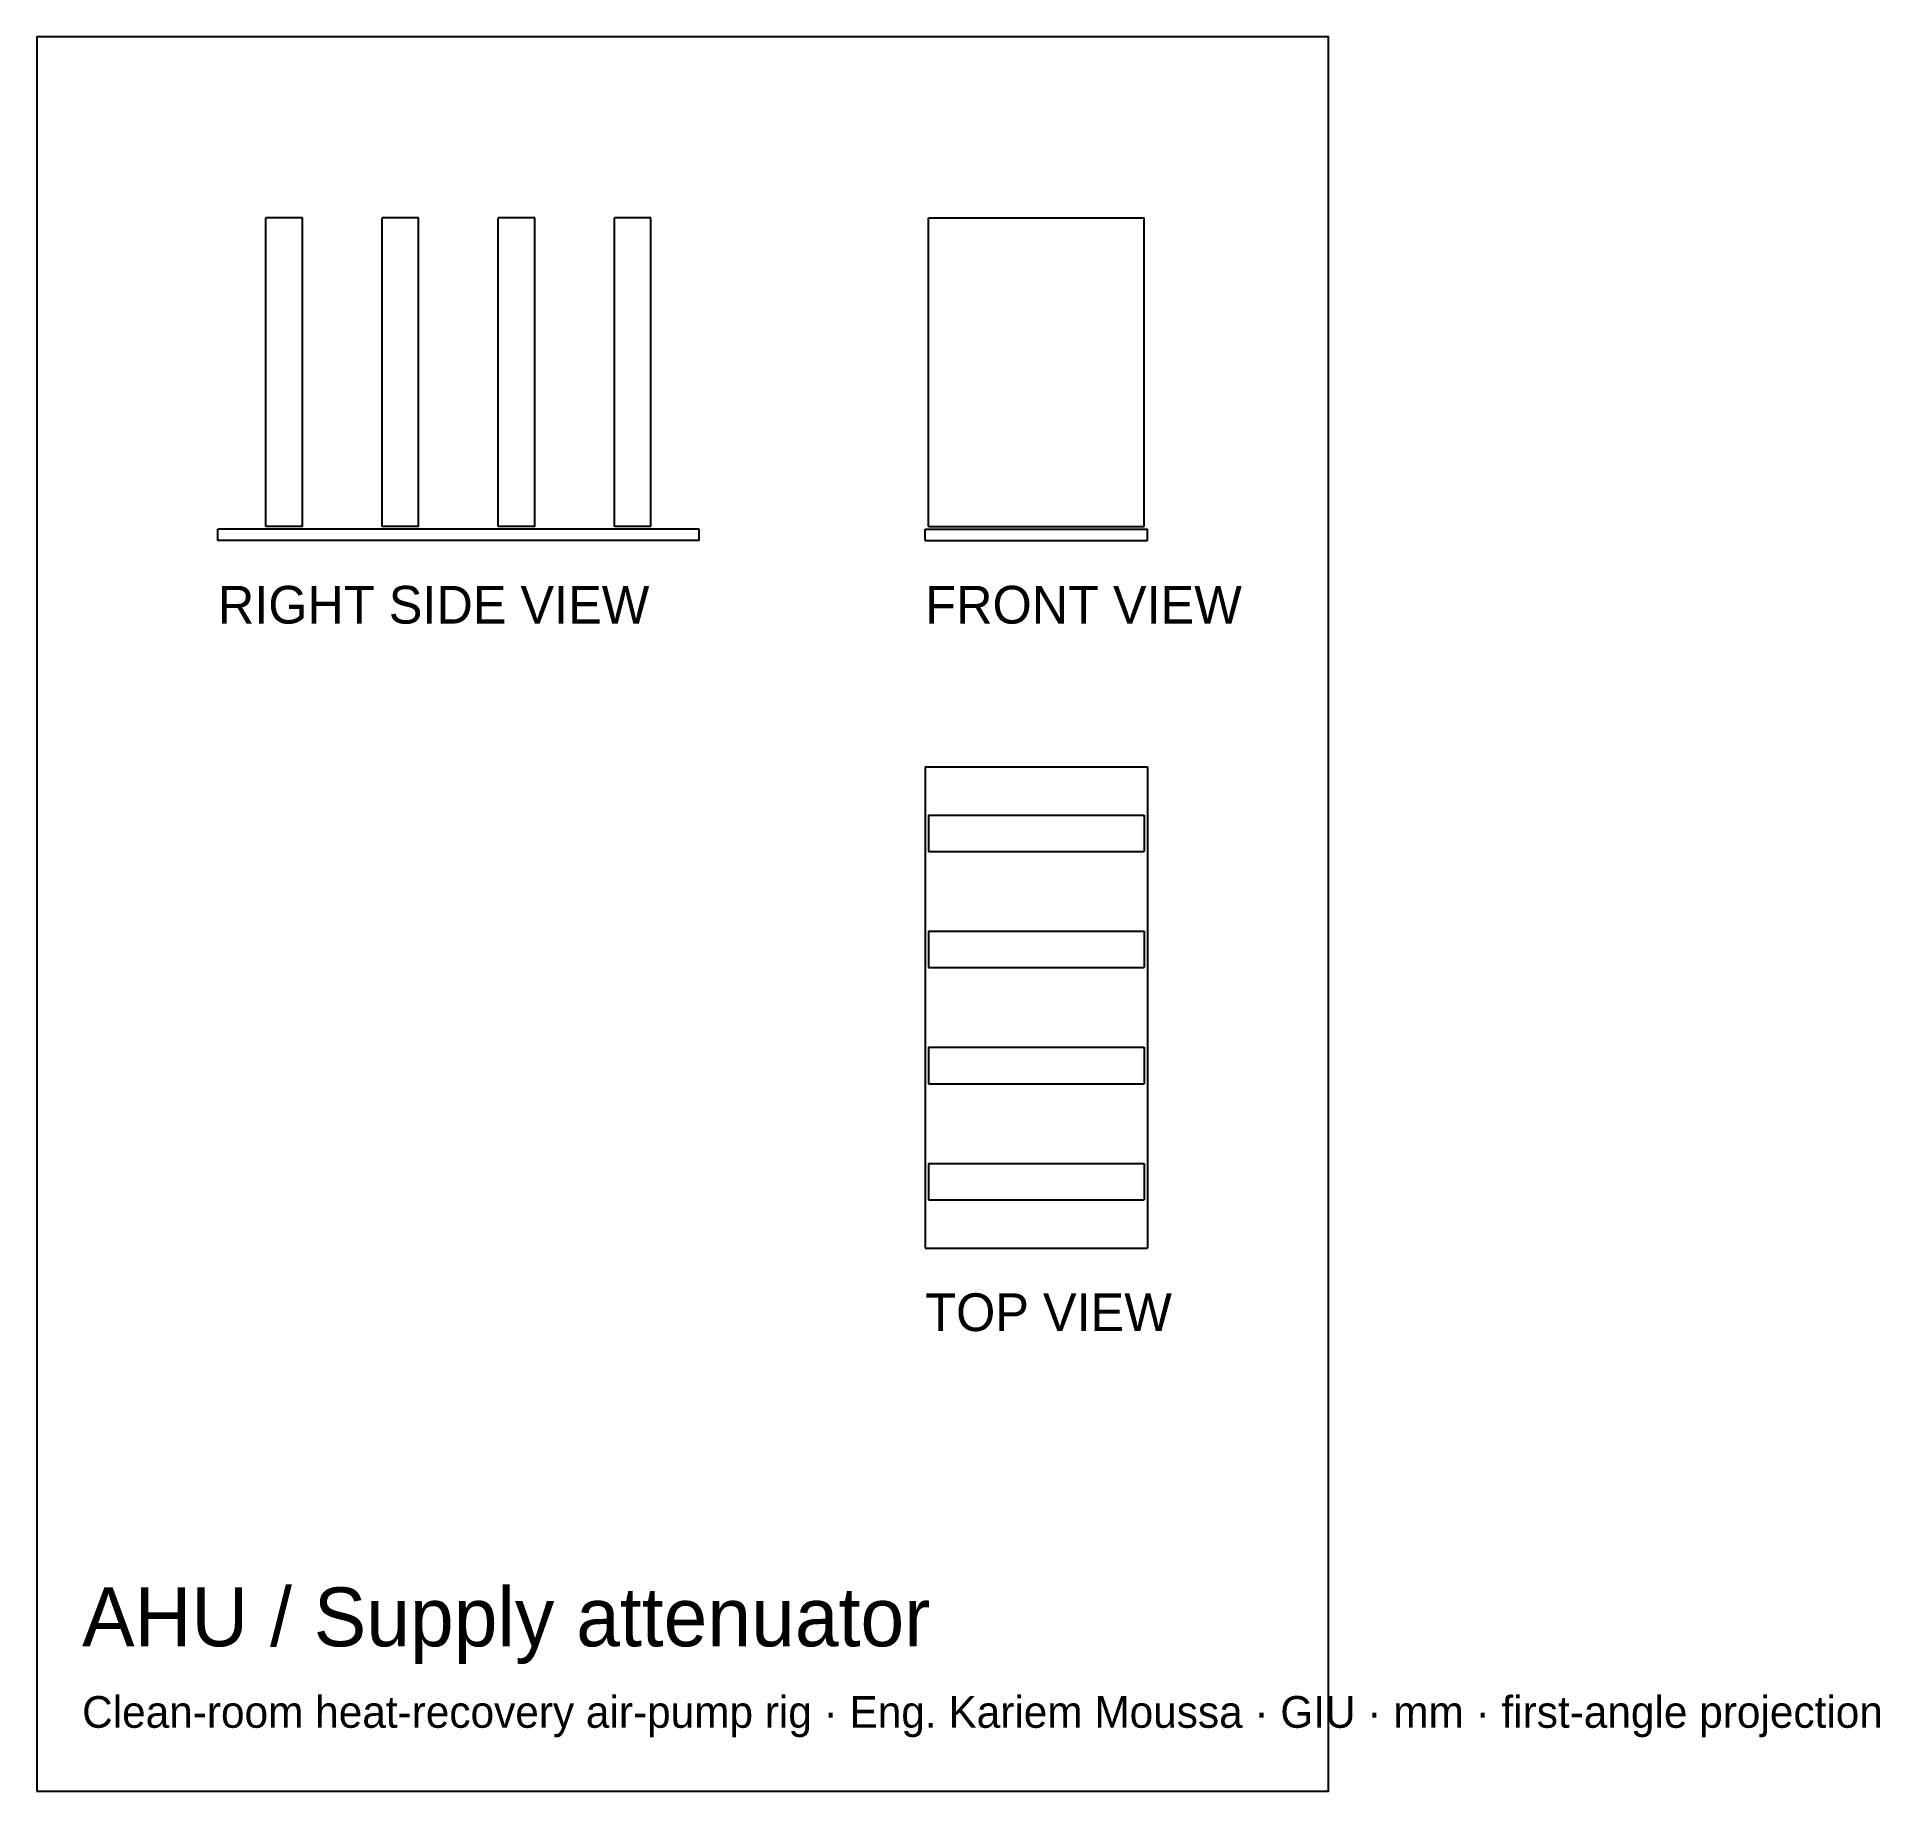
# Model space of a CAD drawing. Header units: millimetres. Extents: x -183 to -61, y -50 to 66.
import ezdxf

# ---------------------------------------------------------------- set-up
doc = ezdxf.new("R2010")
doc.units = ezdxf.units.MM
for name, color, linetype in [('BORDER', 7, 'Continuous'), ('HIDDEN', 8, 'Continuous'), ('TEXT', 5, 'Continuous'), ('VISIBLE', 7, 'Continuous')]:
    doc.layers.add(name, color=color, linetype=linetype)

msp = doc.modelspace()

# ---------------------------------------------------------------- linework, layer by layer
at = {"layer": 'BORDER'}
msp.add_lwpolyline([(-183.47, -49.985), (-97.83, -49.985), (-97.83, 66.31), (-183.47, 66.31)], close=True, dxfattribs=at)
at = {"layer": 'HIDDEN'}
for points in [[(-165.86, 54.31), (-168.28, 54.31)], [(-168.28, 33.85), (-168.28, 54.31)], [(-165.86, 33.85), (-165.86, 54.31)], [(-158.16, 54.31), (-160.58, 54.31)], [(-160.58, 33.85), (-160.58, 54.31)], [(-158.16, 33.85), (-158.16, 54.31)], [(-150.46, 54.31), (-152.88, 54.31)], [(-152.88, 33.85), (-152.88, 54.31)], [(-150.46, 33.85), (-150.46, 54.31)], [(-142.76, 54.31), (-145.18, 54.31)], [(-145.18, 33.85), (-145.18, 54.31)], [(-142.76, 33.85), (-142.76, 54.31)], [(-124.35, 54.31), (-110.05, 54.31)], [(-124.35, 54.31), (-110.05, 54.31)], [(-124.35, 33.85), (-124.35, 54.31)], [(-124.35, 33.85), (-124.35, 54.31)], [(-124.35, 54.31), (-110.05, 54.31)], [(-124.35, 54.31), (-110.05, 54.31)], [(-124.35, 33.85), (-124.35, 54.31)], [(-124.35, 33.85), (-124.35, 54.31)], [(-124.35, 54.31), (-110.05, 54.31)], [(-124.35, 54.31), (-110.05, 54.31)], [(-124.35, 33.85), (-124.35, 54.31)], [(-124.35, 33.85), (-124.35, 54.31)], [(-124.35, 54.31), (-110.05, 54.31)], [(-124.35, 33.85), (-124.35, 54.31)], [(-110.05, 33.85), (-110.05, 54.31)], [(-110.05, 33.85), (-110.05, 54.31)], [(-110.05, 33.85), (-110.05, 54.31)], [(-110.05, 33.85), (-110.05, 54.31)], [(-110.05, 33.85), (-110.05, 54.31)], [(-110.05, 33.85), (-110.05, 54.31)], [(-110.05, 33.85), (-110.05, 54.31)], [(-139.57, 33.685), (-171.47, 33.685)], [(-171.47, 32.915), (-171.47, 33.685)], [(-165.86, 33.85), (-168.28, 33.85)], [(-158.16, 33.85), (-160.58, 33.85)], [(-150.46, 33.85), (-152.88, 33.85)], [(-142.76, 33.85), (-145.18, 33.85)], [(-139.57, 32.915), (-139.57, 33.685)], [(-124.57, 33.685), (-109.83, 33.685)], [(-124.57, 32.915), (-124.57, 33.685)], [(-124.35, 33.85), (-110.05, 33.85)], [(-124.35, 33.85), (-110.05, 33.85)], [(-124.35, 33.85), (-110.05, 33.85)], [(-124.35, 33.85), (-110.05, 33.85)], [(-124.35, 33.85), (-110.05, 33.85)], [(-124.35, 33.85), (-110.05, 33.85)], [(-124.35, 33.85), (-110.05, 33.85)], [(-109.83, 32.915), (-109.83, 33.685)], [(-139.57, 32.915), (-171.47, 32.915)], [(-124.57, 32.915), (-109.83, 32.915)], [(-124.57, 17.915), (-109.83, 17.915)], [(-124.57, 17.915), (-124.57, -13.985)], [(-109.83, 17.915), (-109.83, -13.985)], [(-124.35, 14.725), (-110.05, 14.725)], [(-124.35, 14.725), (-124.35, 12.305)], [(-110.05, 14.725), (-110.05, 12.305)], [(-124.35, 12.305), (-110.05, 12.305)], [(-124.35, 7.025), (-110.05, 7.025)], [(-124.35, 7.025), (-124.35, 4.605)], [(-110.05, 7.025), (-110.05, 4.605)], [(-124.35, 4.605), (-110.05, 4.605)], [(-124.35, -0.675), (-110.05, -0.675)], [(-124.35, -0.675), (-124.35, -3.095)], [(-110.05, -0.675), (-110.05, -3.095)], [(-124.35, -3.095), (-110.05, -3.095)], [(-124.35, -8.375), (-110.05, -8.375)], [(-124.35, -8.375), (-124.35, -10.795)], [(-110.05, -8.375), (-110.05, -10.795)], [(-124.35, -10.795), (-110.05, -10.795)], [(-124.57, -13.985), (-109.83, -13.985)]]:
    msp.add_lwpolyline(points, dxfattribs=at)
at = {"layer": 'VISIBLE'}
for points in [[(-165.86, 54.31), (-168.28, 54.31)], [(-168.28, 33.85), (-168.28, 54.31)], [(-165.86, 33.85), (-165.86, 54.31)], [(-158.16, 54.31), (-160.58, 54.31)], [(-160.58, 33.85), (-160.58, 54.31)], [(-158.16, 33.85), (-158.16, 54.31)], [(-150.46, 54.31), (-152.88, 54.31)], [(-152.88, 33.85), (-152.88, 54.31)], [(-150.46, 33.85), (-150.46, 54.31)], [(-142.76, 54.31), (-145.18, 54.31)], [(-145.18, 33.85), (-145.18, 54.31)], [(-142.76, 33.85), (-142.76, 54.31)], [(-124.35, 54.31), (-110.05, 54.31)], [(-124.35, 33.85), (-124.35, 54.31)], [(-110.05, 33.85), (-110.05, 54.31)], [(-139.57, 33.685), (-171.47, 33.685)], [(-171.47, 32.915), (-171.47, 33.685)], [(-165.86, 33.85), (-168.28, 33.85)], [(-158.16, 33.85), (-160.58, 33.85)], [(-150.46, 33.85), (-152.88, 33.85)], [(-142.76, 33.85), (-145.18, 33.85)], [(-139.57, 32.915), (-139.57, 33.685)], [(-124.57, 33.685), (-109.83, 33.685)], [(-124.57, 32.915), (-124.57, 33.685)], [(-124.35, 33.85), (-110.05, 33.85)], [(-109.83, 32.915), (-109.83, 33.685)], [(-139.57, 32.915), (-171.47, 32.915)], [(-124.57, 32.915), (-109.83, 32.915)], [(-124.57, 17.915), (-109.83, 17.915)], [(-124.57, 17.915), (-124.57, -13.985)], [(-109.83, 17.915), (-109.83, -13.985)], [(-124.35, 14.725), (-110.05, 14.725)], [(-124.35, 14.725), (-124.35, 12.305)], [(-110.05, 14.725), (-110.05, 12.305)], [(-124.35, 12.305), (-110.05, 12.305)], [(-124.35, 7.025), (-110.05, 7.025)], [(-124.35, 7.025), (-124.35, 4.605)], [(-110.05, 7.025), (-110.05, 4.605)], [(-124.35, 4.605), (-110.05, 4.605)], [(-124.35, -0.675), (-110.05, -0.675)], [(-124.35, -0.675), (-124.35, -3.095)], [(-110.05, -0.675), (-110.05, -3.095)], [(-124.35, -3.095), (-110.05, -3.095)], [(-124.35, -8.375), (-110.05, -8.375)], [(-124.35, -8.375), (-124.35, -10.795)], [(-110.05, -8.375), (-110.05, -10.795)], [(-124.35, -10.795), (-110.05, -10.795)], [(-124.57, -13.985), (-109.83, -13.985)]]:
    msp.add_lwpolyline(points, dxfattribs=at)

# ---------------------------------------------------------------- texts
at = {"layer": 'TEXT'}
for s, height, p in [('RIGHT SIDE VIEW', 2.5, (-171.47, 27.415)), ('FRONT VIEW', 2.5, (-124.57, 27.415)), ('TOP VIEW', 2.5, (-124.57, -19.485)), ('AHU / Supply attenuator', 3.9, (-180.47, -40.385)), ('Clean-room heat-recovery air-pump rig · Eng. Kariem Moussa · GIU · mm · first-angle projection', 2.1, (-180.47, -45.785))]:
    msp.add_text(s, height=height, dxfattribs=at).set_placement(p)

doc.saveas('drawing.dxf')
